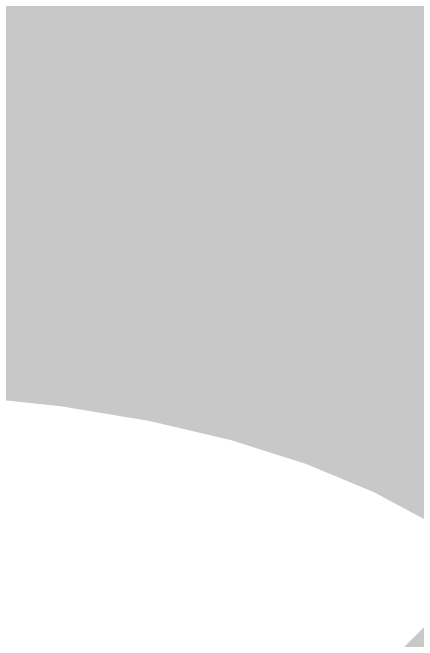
# Model space of a CAD drawing. Header units: inches. Extents: x 0.2 to 39.7, y 0.3 to 24.9.
# Drawn here: x 11.8227 to 11.9717, y 10.8576 to 11.0887 of the extents above; entities that cross this region are included whole.
import ezdxf

# ---------------------------------------------------------------- set-up
doc = ezdxf.new("R2010")
doc.units = ezdxf.units.IN
for name, color, linetype in [('Bottom Layer', 76, 'Continuous'), ('Bottom Layer 1', 5, 'Continuous'), ('Top Layer', 16, 'Continuous'), ('Top Layer 1', 1, 'Continuous')]:
    doc.layers.add(name, color=color, linetype=linetype)

msp = doc.modelspace()

# ---------------------------------------------------------------- hatches: boundary and pattern name
at = {"layer": 'Bottom Layer'}
h = msp.add_hatch(color=76, dxfattribs=at)
edge = h.paths.add_edge_path()
edge.add_arc((11.725, 11.25), 0.3, 0, 360)
at = {"layer": 'Bottom Layer 1'}
h = msp.add_hatch(color=5, dxfattribs=at)
edge = h.paths.add_edge_path()
edge.add_arc((11.725, 11.25), 0.3, 0, 360)
msp.add_hatch(color=5, dxfattribs=at).paths.add_polyline_path([(12.01556, 10.87105), (11.9981, 10.88642), (11.97813, 10.90014), (11.95565, 10.91219), (11.93066, 10.92258), (11.90316, 10.93131), (11.87314, 10.93837), (11.84062, 10.94378), (11.80559, 10.94752), (11.728, 10.95002), (12.02498, 11.247), (12.0254, 11.20695), (12.03123, 11.13438), (12.03663, 11.10186), (12.04369, 11.07184), (12.05242, 11.04434), (12.06281, 11.01935), (12.07486, 10.99687), (12.08858, 10.9769), (12.10395, 10.95944)])
at = {"layer": 'Top Layer'}
h = msp.add_hatch(color=16, dxfattribs=at)
edge = h.paths.add_edge_path()
edge.add_arc((11.725, 11.25), 0.3, 0, 360)
at = {"layer": 'Top Layer 1'}
h = msp.add_hatch(color=1, dxfattribs=at)
edge = h.paths.add_edge_path()
edge.add_arc((11.725, 11.25), 0.3, 0, 360)

# ---------------------------------------------------------------- linework, layer by layer
at = {"layer": 'Bottom Layer 1'}
msp.add_lwpolyline([(11.725, 11.25, 0.125, 0.125, 0), (20.425, 2.55, 0.125, 0.125, 0)], format="xyseb", dxfattribs=at)
at = {"layer": 'Top Layer 1'}
msp.add_lwpolyline([(11.2, 10, 0.125, 0.125, 0), (16.1, 14.9, 0.125, 0.125, 0)], format="xyseb", dxfattribs=at)

doc.saveas('drawing.dxf')
